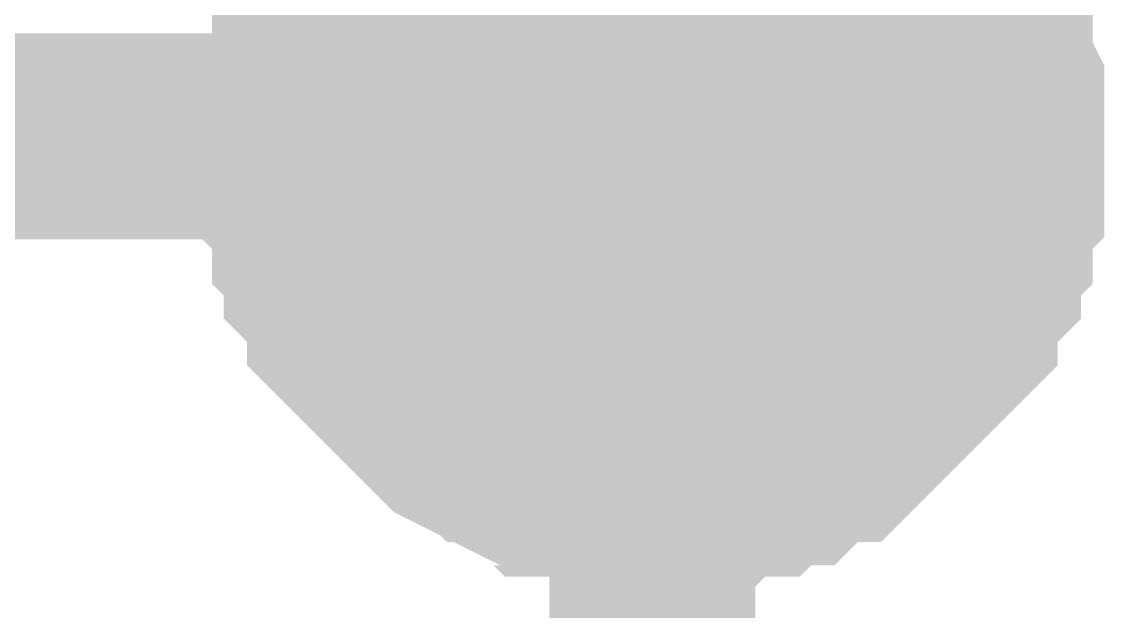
# Model space of a CAD drawing. Header units: inches. Extents: x 0 to 9.5, y -0.01 to 7.51.
# Drawn here: x 7.2633 to 7.3253, y 4.9726 to 5.0063 of the extents above; entities that cross this region are included whole.
import ezdxf

# ---------------------------------------------------------------- set-up
doc = ezdxf.new("R2010")
doc.units = ezdxf.units.IN
doc.header["$MEASUREMENT"] = 0
doc.layers.add('Sheet', color=255, linetype='Continuous')

msp = doc.modelspace()

# ---------------------------------------------------------------- linework, layer by layer
at = {"layer": 'Sheet'}
for points in [[(7.099706, 5.099654, 0.0118, 0.0118, 0), (7.299397, 5.099654, 0.0118, 0.0118, 0), (7.299397, 4.999778, 0.0118, 0.0118, 0), (7.299397, 4.799361, 0.0118, 0.0118, 0)], [(7.279428, 4.999778, 0.0118, 0.0118, 0), (7.279428, 5.000444, 0.0118, 0.0118, 0), (7.279428, 5.001776, 0.0118, 0.0118, 0), (7.279428, 5.002441, 0.0118, 0.0118, 0), (7.280094, 5.003773, 0.0118, 0.0118, 0), (7.280094, 5.004439, 0.0118, 0.0118, 0), (7.280094, 5.005771, 0.0118, 0.0118, 0), (7.28076, 5.006436, 0.0118, 0.0118, 0), (7.28076, 5.007102, 0.0118, 0.0118, 0), (7.281425, 5.008434, 0.0118, 0.0118, 0), (7.282091, 5.0091, 0.0118, 0.0118, 0), (7.282091, 5.009766, 0.0118, 0.0118, 0), (7.282756, 5.011097, 0.0118, 0.0118, 0), (7.283422, 5.011763, 0.0118, 0.0118, 0), (7.284088, 5.012429, 0.0118, 0.0118, 0)], [(7.279428, 4.999778, 0.0118, 0.0118, 0), (7.279428, 5.000444, 0.0118, 0.0118, 0), (7.279428, 5.001776, 0.0118, 0.0118, 0), (7.279428, 5.002441, 0.0118, 0.0118, 0), (7.280094, 5.003773, 0.0118, 0.0118, 0), (7.280094, 5.004439, 0.0118, 0.0118, 0), (7.280094, 5.005771, 0.0118, 0.0118, 0), (7.28076, 5.006436, 0.0118, 0.0118, 0), (7.28076, 5.007102, 0.0118, 0.0118, 0), (7.281425, 5.008434, 0.0118, 0.0118, 0), (7.282091, 5.0091, 0.0118, 0.0118, 0), (7.282091, 5.009766, 0.0118, 0.0118, 0), (7.282756, 5.011097, 0.0118, 0.0118, 0), (7.283422, 5.011763, 0.0118, 0.0118, 0), (7.284088, 5.012429, 0.0118, 0.0118, 0)], [(7.279428, 4.999778, 0.0118, 0.0118, 0), (7.279428, 5.000444, 0.0118, 0.0118, 0), (7.279428, 5.001776, 0.0118, 0.0118, 0), (7.279428, 5.002441, 0.0118, 0.0118, 0), (7.280094, 5.003773, 0.0118, 0.0118, 0), (7.280094, 5.004439, 0.0118, 0.0118, 0), (7.280094, 5.005771, 0.0118, 0.0118, 0), (7.28076, 5.006436, 0.0118, 0.0118, 0), (7.28076, 5.007102, 0.0118, 0.0118, 0), (7.281425, 5.008434, 0.0118, 0.0118, 0), (7.282091, 5.0091, 0.0118, 0.0118, 0), (7.282091, 5.009766, 0.0118, 0.0118, 0), (7.282756, 5.011097, 0.0118, 0.0118, 0), (7.283422, 5.011763, 0.0118, 0.0118, 0), (7.284088, 5.012429, 0.0118, 0.0118, 0)], [(7.279428, 4.999778, 0.0118, 0.0118, 0), (7.279428, 5.000444, 0.0118, 0.0118, 0), (7.279428, 5.001776, 0.0118, 0.0118, 0), (7.279428, 5.002441, 0.0118, 0.0118, 0), (7.280094, 5.003773, 0.0118, 0.0118, 0), (7.280094, 5.004439, 0.0118, 0.0118, 0), (7.280094, 5.005771, 0.0118, 0.0118, 0), (7.28076, 5.006436, 0.0118, 0.0118, 0), (7.28076, 5.007102, 0.0118, 0.0118, 0), (7.281425, 5.008434, 0.0118, 0.0118, 0), (7.282091, 5.0091, 0.0118, 0.0118, 0), (7.282091, 5.009766, 0.0118, 0.0118, 0), (7.282756, 5.011097, 0.0118, 0.0118, 0), (7.283422, 5.011763, 0.0118, 0.0118, 0), (7.284088, 5.012429, 0.0118, 0.0118, 0)], [(7.314707, 5.012429, 0.0118, 0.0118, 0), (7.315373, 5.011763, 0.0118, 0.0118, 0), (7.316038, 5.011097, 0.0118, 0.0118, 0), (7.316704, 5.009766, 0.0118, 0.0118, 0), (7.316704, 5.0091, 0.0118, 0.0118, 0), (7.31737, 5.008434, 0.0118, 0.0118, 0), (7.318035, 5.007102, 0.0118, 0.0118, 0), (7.318035, 5.006436, 0.0118, 0.0118, 0), (7.318701, 5.005771, 0.0118, 0.0118, 0), (7.318701, 5.004439, 0.0118, 0.0118, 0), (7.318701, 5.003773, 0.0118, 0.0118, 0), (7.319367, 5.002441, 0.0118, 0.0118, 0), (7.319367, 5.001776, 0.0118, 0.0118, 0), (7.319367, 5.000444, 0.0118, 0.0118, 0), (7.319367, 4.999778, 0.0118, 0.0118, 0)], [(7.314707, 5.012429, 0.0118, 0.0118, 0), (7.315373, 5.011763, 0.0118, 0.0118, 0), (7.316038, 5.011097, 0.0118, 0.0118, 0), (7.316704, 5.009766, 0.0118, 0.0118, 0), (7.316704, 5.0091, 0.0118, 0.0118, 0), (7.31737, 5.008434, 0.0118, 0.0118, 0), (7.318035, 5.007102, 0.0118, 0.0118, 0), (7.318035, 5.006436, 0.0118, 0.0118, 0), (7.318701, 5.005771, 0.0118, 0.0118, 0), (7.318701, 5.004439, 0.0118, 0.0118, 0), (7.318701, 5.003773, 0.0118, 0.0118, 0), (7.319367, 5.002441, 0.0118, 0.0118, 0), (7.319367, 5.001776, 0.0118, 0.0118, 0), (7.319367, 5.000444, 0.0118, 0.0118, 0), (7.319367, 4.999778, 0.0118, 0.0118, 0)], [(7.314707, 5.012429, 0.0118, 0.0118, 0), (7.315373, 5.011763, 0.0118, 0.0118, 0), (7.316038, 5.011097, 0.0118, 0.0118, 0), (7.316704, 5.009766, 0.0118, 0.0118, 0), (7.316704, 5.0091, 0.0118, 0.0118, 0), (7.31737, 5.008434, 0.0118, 0.0118, 0), (7.318035, 5.007102, 0.0118, 0.0118, 0), (7.318035, 5.006436, 0.0118, 0.0118, 0), (7.318701, 5.005771, 0.0118, 0.0118, 0), (7.318701, 5.004439, 0.0118, 0.0118, 0), (7.318701, 5.003773, 0.0118, 0.0118, 0), (7.319367, 5.002441, 0.0118, 0.0118, 0), (7.319367, 5.001776, 0.0118, 0.0118, 0), (7.319367, 5.000444, 0.0118, 0.0118, 0), (7.319367, 4.999778, 0.0118, 0.0118, 0)], [(7.314707, 5.012429, 0.0118, 0.0118, 0), (7.315373, 5.011763, 0.0118, 0.0118, 0), (7.316038, 5.011097, 0.0118, 0.0118, 0), (7.316704, 5.009766, 0.0118, 0.0118, 0), (7.316704, 5.0091, 0.0118, 0.0118, 0), (7.31737, 5.008434, 0.0118, 0.0118, 0), (7.318035, 5.007102, 0.0118, 0.0118, 0), (7.318035, 5.006436, 0.0118, 0.0118, 0), (7.318701, 5.005771, 0.0118, 0.0118, 0), (7.318701, 5.004439, 0.0118, 0.0118, 0), (7.318701, 5.003773, 0.0118, 0.0118, 0), (7.319367, 5.002441, 0.0118, 0.0118, 0), (7.319367, 5.001776, 0.0118, 0.0118, 0), (7.319367, 5.000444, 0.0118, 0.0118, 0), (7.319367, 4.999778, 0.0118, 0.0118, 0)], [(7.279428, 4.999778, 0.0039, 0.0039, 0), (7.279428, 5.000444, 0.0039, 0.0039, 0), (7.279428, 5.001776, 0.0039, 0.0039, 0), (7.279428, 5.002441, 0.0039, 0.0039, 0), (7.280094, 5.003773, 0.0039, 0.0039, 0), (7.280094, 5.004439, 0.0039, 0.0039, 0), (7.280094, 5.005771, 0.0039, 0.0039, 0), (7.28076, 5.006436, 0.0039, 0.0039, 0), (7.28076, 5.007102, 0.0039, 0.0039, 0), (7.281425, 5.008434, 0.0039, 0.0039, 0)], [(7.279428, 4.999778, 0.0039, 0.0039, 0), (7.279428, 5.000444, 0.0039, 0.0039, 0), (7.279428, 5.001776, 0.0039, 0.0039, 0), (7.279428, 5.002441, 0.0039, 0.0039, 0), (7.280094, 5.003773, 0.0039, 0.0039, 0), (7.280094, 5.004439, 0.0039, 0.0039, 0), (7.280094, 5.005771, 0.0039, 0.0039, 0), (7.28076, 5.006436, 0.0039, 0.0039, 0), (7.28076, 5.007102, 0.0039, 0.0039, 0), (7.281425, 5.008434, 0.0039, 0.0039, 0)], [(7.279428, 4.999778, 0.0039, 0.0039, 0), (7.279428, 5.000444, 0.0039, 0.0039, 0), (7.279428, 5.001776, 0.0039, 0.0039, 0), (7.279428, 5.002441, 0.0039, 0.0039, 0), (7.280094, 5.003773, 0.0039, 0.0039, 0), (7.280094, 5.004439, 0.0039, 0.0039, 0), (7.280094, 5.005771, 0.0039, 0.0039, 0), (7.28076, 5.006436, 0.0039, 0.0039, 0), (7.28076, 5.007102, 0.0039, 0.0039, 0), (7.281425, 5.008434, 0.0039, 0.0039, 0)], [(7.279428, 4.999778, 0.0039, 0.0039, 0), (7.279428, 5.000444, 0.0039, 0.0039, 0), (7.279428, 5.001776, 0.0039, 0.0039, 0), (7.279428, 5.002441, 0.0039, 0.0039, 0), (7.280094, 5.003773, 0.0039, 0.0039, 0), (7.280094, 5.004439, 0.0039, 0.0039, 0), (7.280094, 5.005771, 0.0039, 0.0039, 0), (7.28076, 5.006436, 0.0039, 0.0039, 0), (7.28076, 5.007102, 0.0039, 0.0039, 0), (7.281425, 5.008434, 0.0039, 0.0039, 0)], [(7.31737, 5.008434, 0.0039, 0.0039, 0), (7.318035, 5.007102, 0.0039, 0.0039, 0), (7.318035, 5.006436, 0.0039, 0.0039, 0), (7.318701, 5.005771, 0.0039, 0.0039, 0), (7.318701, 5.004439, 0.0039, 0.0039, 0), (7.318701, 5.003773, 0.0039, 0.0039, 0), (7.319367, 5.002441, 0.0039, 0.0039, 0), (7.319367, 5.001776, 0.0039, 0.0039, 0), (7.319367, 5.000444, 0.0039, 0.0039, 0), (7.319367, 4.999778, 0.0039, 0.0039, 0)], [(7.31737, 5.008434, 0.0039, 0.0039, 0), (7.318035, 5.007102, 0.0039, 0.0039, 0), (7.318035, 5.006436, 0.0039, 0.0039, 0), (7.318701, 5.005771, 0.0039, 0.0039, 0), (7.318701, 5.004439, 0.0039, 0.0039, 0), (7.318701, 5.003773, 0.0039, 0.0039, 0), (7.319367, 5.002441, 0.0039, 0.0039, 0), (7.319367, 5.001776, 0.0039, 0.0039, 0), (7.319367, 5.000444, 0.0039, 0.0039, 0), (7.319367, 4.999778, 0.0039, 0.0039, 0)], [(7.31737, 5.008434, 0.0039, 0.0039, 0), (7.318035, 5.007102, 0.0039, 0.0039, 0), (7.318035, 5.006436, 0.0039, 0.0039, 0), (7.318701, 5.005771, 0.0039, 0.0039, 0), (7.318701, 5.004439, 0.0039, 0.0039, 0), (7.318701, 5.003773, 0.0039, 0.0039, 0), (7.319367, 5.002441, 0.0039, 0.0039, 0), (7.319367, 5.001776, 0.0039, 0.0039, 0), (7.319367, 5.000444, 0.0039, 0.0039, 0), (7.319367, 4.999778, 0.0039, 0.0039, 0)], [(7.31737, 5.008434, 0.0039, 0.0039, 0), (7.318035, 5.007102, 0.0039, 0.0039, 0), (7.318035, 5.006436, 0.0039, 0.0039, 0), (7.318701, 5.005771, 0.0039, 0.0039, 0), (7.318701, 5.004439, 0.0039, 0.0039, 0), (7.318701, 5.003773, 0.0039, 0.0039, 0), (7.319367, 5.002441, 0.0039, 0.0039, 0), (7.319367, 5.001776, 0.0039, 0.0039, 0), (7.319367, 5.000444, 0.0039, 0.0039, 0), (7.319367, 4.999778, 0.0039, 0.0039, 0)], [(7.099706, 4.999778, 0.0118, 0.0118, 0), (7.299397, 4.999778, 0.0118, 0.0118, 0)], [(7.299397, 4.979803, 0.0118, 0.0118, 0), (7.298732, 4.979803, 0.0118, 0.0118, 0), (7.297401, 4.979803, 0.0118, 0.0118, 0), (7.296735, 4.979803, 0.0118, 0.0118, 0), (7.295404, 4.980469, 0.0118, 0.0118, 0), (7.294738, 4.980469, 0.0118, 0.0118, 0), (7.293407, 4.980469, 0.0118, 0.0118, 0), (7.292741, 4.981135, 0.0118, 0.0118, 0), (7.292075, 4.981135, 0.0118, 0.0118, 0), (7.290744, 4.9818, 0.0118, 0.0118, 0), (7.290078, 4.982466, 0.0118, 0.0118, 0), (7.289413, 4.982466, 0.0118, 0.0118, 0), (7.288082, 4.983132, 0.0118, 0.0118, 0), (7.287416, 4.983798, 0.0118, 0.0118, 0), (7.28675, 4.984464, 0.0118, 0.0118, 0), (7.286085, 4.98513, 0.0118, 0.0118, 0), (7.285419, 4.985795, 0.0118, 0.0118, 0), (7.284753, 4.986461, 0.0118, 0.0118, 0), (7.284088, 4.987127, 0.0118, 0.0118, 0), (7.283422, 4.987793, 0.0118, 0.0118, 0), (7.282756, 4.988459, 0.0118, 0.0118, 0), (7.282091, 4.989125, 0.0118, 0.0118, 0), (7.282091, 4.990456, 0.0118, 0.0118, 0), (7.281425, 4.991122, 0.0118, 0.0118, 0), (7.28076, 4.991788, 0.0118, 0.0118, 0), (7.28076, 4.99312, 0.0118, 0.0118, 0), (7.280094, 4.993786, 0.0118, 0.0118, 0), (7.280094, 4.994451, 0.0118, 0.0118, 0), (7.280094, 4.995783, 0.0118, 0.0118, 0), (7.279428, 4.996449, 0.0118, 0.0118, 0), (7.279428, 4.997781, 0.0118, 0.0118, 0), (7.279428, 4.998446, 0.0118, 0.0118, 0), (7.279428, 4.999778, 0.0118, 0.0118, 0)], [(7.279428, 4.999778, 0.0118, 0.0118, 0), (7.279428, 4.999778, 0.0118, 0.0118, 0)], [(7.299397, 4.979803, 0.0118, 0.0118, 0), (7.298732, 4.979803, 0.0118, 0.0118, 0), (7.297401, 4.979803, 0.0118, 0.0118, 0), (7.296735, 4.979803, 0.0118, 0.0118, 0), (7.295404, 4.980469, 0.0118, 0.0118, 0), (7.294738, 4.980469, 0.0118, 0.0118, 0), (7.293407, 4.980469, 0.0118, 0.0118, 0), (7.292741, 4.981135, 0.0118, 0.0118, 0), (7.292075, 4.981135, 0.0118, 0.0118, 0), (7.290744, 4.9818, 0.0118, 0.0118, 0), (7.290078, 4.982466, 0.0118, 0.0118, 0), (7.289413, 4.982466, 0.0118, 0.0118, 0), (7.288082, 4.983132, 0.0118, 0.0118, 0), (7.287416, 4.983798, 0.0118, 0.0118, 0), (7.28675, 4.984464, 0.0118, 0.0118, 0), (7.286085, 4.98513, 0.0118, 0.0118, 0), (7.285419, 4.985795, 0.0118, 0.0118, 0), (7.284753, 4.986461, 0.0118, 0.0118, 0), (7.284088, 4.987127, 0.0118, 0.0118, 0), (7.283422, 4.987793, 0.0118, 0.0118, 0), (7.282756, 4.988459, 0.0118, 0.0118, 0), (7.282091, 4.989125, 0.0118, 0.0118, 0), (7.282091, 4.990456, 0.0118, 0.0118, 0), (7.281425, 4.991122, 0.0118, 0.0118, 0), (7.28076, 4.991788, 0.0118, 0.0118, 0), (7.28076, 4.99312, 0.0118, 0.0118, 0), (7.280094, 4.993786, 0.0118, 0.0118, 0), (7.280094, 4.994451, 0.0118, 0.0118, 0), (7.280094, 4.995783, 0.0118, 0.0118, 0), (7.279428, 4.996449, 0.0118, 0.0118, 0), (7.279428, 4.997781, 0.0118, 0.0118, 0), (7.279428, 4.998446, 0.0118, 0.0118, 0), (7.279428, 4.999778, 0.0118, 0.0118, 0)], [(7.279428, 4.999778, 0.0118, 0.0118, 0), (7.279428, 4.999778, 0.0118, 0.0118, 0)], [(7.299397, 4.979803, 0.0118, 0.0118, 0), (7.298732, 4.979803, 0.0118, 0.0118, 0), (7.297401, 4.979803, 0.0118, 0.0118, 0), (7.296735, 4.979803, 0.0118, 0.0118, 0), (7.295404, 4.980469, 0.0118, 0.0118, 0), (7.294738, 4.980469, 0.0118, 0.0118, 0), (7.293407, 4.980469, 0.0118, 0.0118, 0), (7.292741, 4.981135, 0.0118, 0.0118, 0), (7.292075, 4.981135, 0.0118, 0.0118, 0), (7.290744, 4.9818, 0.0118, 0.0118, 0), (7.290078, 4.982466, 0.0118, 0.0118, 0), (7.289413, 4.982466, 0.0118, 0.0118, 0), (7.288082, 4.983132, 0.0118, 0.0118, 0), (7.287416, 4.983798, 0.0118, 0.0118, 0), (7.28675, 4.984464, 0.0118, 0.0118, 0), (7.286085, 4.98513, 0.0118, 0.0118, 0), (7.285419, 4.985795, 0.0118, 0.0118, 0), (7.284753, 4.986461, 0.0118, 0.0118, 0), (7.284088, 4.987127, 0.0118, 0.0118, 0), (7.283422, 4.987793, 0.0118, 0.0118, 0), (7.282756, 4.988459, 0.0118, 0.0118, 0), (7.282091, 4.989125, 0.0118, 0.0118, 0), (7.282091, 4.990456, 0.0118, 0.0118, 0), (7.281425, 4.991122, 0.0118, 0.0118, 0), (7.28076, 4.991788, 0.0118, 0.0118, 0), (7.28076, 4.99312, 0.0118, 0.0118, 0), (7.280094, 4.993786, 0.0118, 0.0118, 0), (7.280094, 4.994451, 0.0118, 0.0118, 0), (7.280094, 4.995783, 0.0118, 0.0118, 0), (7.279428, 4.996449, 0.0118, 0.0118, 0), (7.279428, 4.997781, 0.0118, 0.0118, 0), (7.279428, 4.998446, 0.0118, 0.0118, 0), (7.279428, 4.999778, 0.0118, 0.0118, 0)], [(7.279428, 4.999778, 0.0118, 0.0118, 0), (7.279428, 4.999778, 0.0118, 0.0118, 0)], [(7.299397, 4.979803, 0.0118, 0.0118, 0), (7.298732, 4.979803, 0.0118, 0.0118, 0), (7.297401, 4.979803, 0.0118, 0.0118, 0), (7.296735, 4.979803, 0.0118, 0.0118, 0), (7.295404, 4.980469, 0.0118, 0.0118, 0), (7.294738, 4.980469, 0.0118, 0.0118, 0), (7.293407, 4.980469, 0.0118, 0.0118, 0), (7.292741, 4.981135, 0.0118, 0.0118, 0), (7.292075, 4.981135, 0.0118, 0.0118, 0), (7.290744, 4.9818, 0.0118, 0.0118, 0), (7.290078, 4.982466, 0.0118, 0.0118, 0), (7.289413, 4.982466, 0.0118, 0.0118, 0), (7.288082, 4.983132, 0.0118, 0.0118, 0), (7.287416, 4.983798, 0.0118, 0.0118, 0), (7.28675, 4.984464, 0.0118, 0.0118, 0), (7.286085, 4.98513, 0.0118, 0.0118, 0), (7.285419, 4.985795, 0.0118, 0.0118, 0), (7.284753, 4.986461, 0.0118, 0.0118, 0), (7.284088, 4.987127, 0.0118, 0.0118, 0), (7.283422, 4.987793, 0.0118, 0.0118, 0), (7.282756, 4.988459, 0.0118, 0.0118, 0), (7.282091, 4.989125, 0.0118, 0.0118, 0), (7.282091, 4.990456, 0.0118, 0.0118, 0), (7.281425, 4.991122, 0.0118, 0.0118, 0), (7.28076, 4.991788, 0.0118, 0.0118, 0), (7.28076, 4.99312, 0.0118, 0.0118, 0), (7.280094, 4.993786, 0.0118, 0.0118, 0), (7.280094, 4.994451, 0.0118, 0.0118, 0), (7.280094, 4.995783, 0.0118, 0.0118, 0), (7.279428, 4.996449, 0.0118, 0.0118, 0), (7.279428, 4.997781, 0.0118, 0.0118, 0), (7.279428, 4.998446, 0.0118, 0.0118, 0), (7.279428, 4.999778, 0.0118, 0.0118, 0)], [(7.279428, 4.999778, 0.0118, 0.0118, 0), (7.279428, 4.999778, 0.0118, 0.0118, 0)], [(7.319367, 4.999778, 0.0118, 0.0118, 0), (7.319367, 4.998446, 0.0118, 0.0118, 0), (7.319367, 4.997781, 0.0118, 0.0118, 0), (7.319367, 4.996449, 0.0118, 0.0118, 0), (7.318701, 4.995783, 0.0118, 0.0118, 0), (7.318701, 4.994451, 0.0118, 0.0118, 0), (7.318701, 4.993786, 0.0118, 0.0118, 0), (7.318035, 4.99312, 0.0118, 0.0118, 0), (7.318035, 4.991788, 0.0118, 0.0118, 0), (7.31737, 4.991122, 0.0118, 0.0118, 0), (7.316704, 4.990456, 0.0118, 0.0118, 0), (7.316704, 4.989125, 0.0118, 0.0118, 0), (7.316038, 4.988459, 0.0118, 0.0118, 0), (7.315373, 4.987793, 0.0118, 0.0118, 0), (7.314707, 4.987127, 0.0118, 0.0118, 0), (7.314041, 4.986461, 0.0118, 0.0118, 0), (7.313376, 4.985795, 0.0118, 0.0118, 0), (7.31271, 4.98513, 0.0118, 0.0118, 0), (7.312045, 4.984464, 0.0118, 0.0118, 0), (7.311379, 4.983798, 0.0118, 0.0118, 0), (7.310713, 4.983132, 0.0118, 0.0118, 0), (7.310048, 4.982466, 0.0118, 0.0118, 0), (7.308716, 4.982466, 0.0118, 0.0118, 0), (7.308051, 4.9818, 0.0118, 0.0118, 0), (7.307385, 4.981135, 0.0118, 0.0118, 0), (7.306054, 4.981135, 0.0118, 0.0118, 0), (7.305388, 4.980469, 0.0118, 0.0118, 0), (7.304723, 4.980469, 0.0118, 0.0118, 0), (7.303391, 4.980469, 0.0118, 0.0118, 0), (7.302726, 4.979803, 0.0118, 0.0118, 0), (7.301394, 4.979803, 0.0118, 0.0118, 0), (7.300729, 4.979803, 0.0118, 0.0118, 0), (7.299397, 4.979803, 0.0118, 0.0118, 0)], [(7.319367, 4.999778, 0.0118, 0.0118, 0), (7.319367, 4.998446, 0.0118, 0.0118, 0), (7.319367, 4.997781, 0.0118, 0.0118, 0), (7.319367, 4.996449, 0.0118, 0.0118, 0), (7.318701, 4.995783, 0.0118, 0.0118, 0), (7.318701, 4.994451, 0.0118, 0.0118, 0), (7.318701, 4.993786, 0.0118, 0.0118, 0), (7.318035, 4.99312, 0.0118, 0.0118, 0), (7.318035, 4.991788, 0.0118, 0.0118, 0), (7.31737, 4.991122, 0.0118, 0.0118, 0), (7.316704, 4.990456, 0.0118, 0.0118, 0), (7.316704, 4.989125, 0.0118, 0.0118, 0), (7.316038, 4.988459, 0.0118, 0.0118, 0), (7.315373, 4.987793, 0.0118, 0.0118, 0), (7.314707, 4.987127, 0.0118, 0.0118, 0), (7.314041, 4.986461, 0.0118, 0.0118, 0), (7.313376, 4.985795, 0.0118, 0.0118, 0), (7.31271, 4.98513, 0.0118, 0.0118, 0), (7.312045, 4.984464, 0.0118, 0.0118, 0), (7.311379, 4.983798, 0.0118, 0.0118, 0), (7.310713, 4.983132, 0.0118, 0.0118, 0), (7.310048, 4.982466, 0.0118, 0.0118, 0), (7.308716, 4.982466, 0.0118, 0.0118, 0), (7.308051, 4.9818, 0.0118, 0.0118, 0), (7.307385, 4.981135, 0.0118, 0.0118, 0), (7.306054, 4.981135, 0.0118, 0.0118, 0), (7.305388, 4.980469, 0.0118, 0.0118, 0), (7.304723, 4.980469, 0.0118, 0.0118, 0), (7.303391, 4.980469, 0.0118, 0.0118, 0), (7.302726, 4.979803, 0.0118, 0.0118, 0), (7.301394, 4.979803, 0.0118, 0.0118, 0), (7.300729, 4.979803, 0.0118, 0.0118, 0), (7.299397, 4.979803, 0.0118, 0.0118, 0)], [(7.319367, 4.999778, 0.0118, 0.0118, 0), (7.319367, 4.998446, 0.0118, 0.0118, 0), (7.319367, 4.997781, 0.0118, 0.0118, 0), (7.319367, 4.996449, 0.0118, 0.0118, 0), (7.318701, 4.995783, 0.0118, 0.0118, 0), (7.318701, 4.994451, 0.0118, 0.0118, 0), (7.318701, 4.993786, 0.0118, 0.0118, 0), (7.318035, 4.99312, 0.0118, 0.0118, 0), (7.318035, 4.991788, 0.0118, 0.0118, 0), (7.31737, 4.991122, 0.0118, 0.0118, 0), (7.316704, 4.990456, 0.0118, 0.0118, 0), (7.316704, 4.989125, 0.0118, 0.0118, 0), (7.316038, 4.988459, 0.0118, 0.0118, 0), (7.315373, 4.987793, 0.0118, 0.0118, 0), (7.314707, 4.987127, 0.0118, 0.0118, 0), (7.314041, 4.986461, 0.0118, 0.0118, 0), (7.313376, 4.985795, 0.0118, 0.0118, 0), (7.31271, 4.98513, 0.0118, 0.0118, 0), (7.312045, 4.984464, 0.0118, 0.0118, 0), (7.311379, 4.983798, 0.0118, 0.0118, 0), (7.310713, 4.983132, 0.0118, 0.0118, 0), (7.310048, 4.982466, 0.0118, 0.0118, 0), (7.308716, 4.982466, 0.0118, 0.0118, 0), (7.308051, 4.9818, 0.0118, 0.0118, 0), (7.307385, 4.981135, 0.0118, 0.0118, 0), (7.306054, 4.981135, 0.0118, 0.0118, 0), (7.305388, 4.980469, 0.0118, 0.0118, 0), (7.304723, 4.980469, 0.0118, 0.0118, 0), (7.303391, 4.980469, 0.0118, 0.0118, 0), (7.302726, 4.979803, 0.0118, 0.0118, 0), (7.301394, 4.979803, 0.0118, 0.0118, 0), (7.300729, 4.979803, 0.0118, 0.0118, 0), (7.299397, 4.979803, 0.0118, 0.0118, 0)], [(7.319367, 4.999778, 0.0118, 0.0118, 0), (7.319367, 4.998446, 0.0118, 0.0118, 0), (7.319367, 4.997781, 0.0118, 0.0118, 0), (7.319367, 4.996449, 0.0118, 0.0118, 0), (7.318701, 4.995783, 0.0118, 0.0118, 0), (7.318701, 4.994451, 0.0118, 0.0118, 0), (7.318701, 4.993786, 0.0118, 0.0118, 0), (7.318035, 4.99312, 0.0118, 0.0118, 0), (7.318035, 4.991788, 0.0118, 0.0118, 0), (7.31737, 4.991122, 0.0118, 0.0118, 0), (7.316704, 4.990456, 0.0118, 0.0118, 0), (7.316704, 4.989125, 0.0118, 0.0118, 0), (7.316038, 4.988459, 0.0118, 0.0118, 0), (7.315373, 4.987793, 0.0118, 0.0118, 0), (7.314707, 4.987127, 0.0118, 0.0118, 0), (7.314041, 4.986461, 0.0118, 0.0118, 0), (7.313376, 4.985795, 0.0118, 0.0118, 0), (7.31271, 4.98513, 0.0118, 0.0118, 0), (7.312045, 4.984464, 0.0118, 0.0118, 0), (7.311379, 4.983798, 0.0118, 0.0118, 0), (7.310713, 4.983132, 0.0118, 0.0118, 0), (7.310048, 4.982466, 0.0118, 0.0118, 0), (7.308716, 4.982466, 0.0118, 0.0118, 0), (7.308051, 4.9818, 0.0118, 0.0118, 0), (7.307385, 4.981135, 0.0118, 0.0118, 0), (7.306054, 4.981135, 0.0118, 0.0118, 0), (7.305388, 4.980469, 0.0118, 0.0118, 0), (7.304723, 4.980469, 0.0118, 0.0118, 0), (7.303391, 4.980469, 0.0118, 0.0118, 0), (7.302726, 4.979803, 0.0118, 0.0118, 0), (7.301394, 4.979803, 0.0118, 0.0118, 0), (7.300729, 4.979803, 0.0118, 0.0118, 0), (7.299397, 4.979803, 0.0118, 0.0118, 0)], [(7.319367, 4.999778, 0.0118, 0.0118, 0), (7.319367, 4.999778, 0.0118, 0.0118, 0), (7.319367, 4.999778, 0.0118, 0.0118, 0), (7.319367, 4.999778, 0.0118, 0.0118, 0), (7.319367, 4.999778, 0.0118, 0.0118, 0), (7.319367, 4.999778, 0.0118, 0.0118, 0), (7.319367, 4.999778, 0.0118, 0.0118, 0), (7.319367, 4.999778, 0.0118, 0.0118, 0), (7.319367, 4.999778, 0.0118, 0.0118, 0), (7.319367, 4.999778, 0.0118, 0.0118, 0), (7.319367, 4.999778, 0.0118, 0.0118, 0), (7.319367, 4.999778, 0.0118, 0.0118, 0), (7.319367, 4.999778, 0.0118, 0.0118, 0), (7.319367, 4.999778, 0.0118, 0.0118, 0), (7.319367, 4.999778, 0.0118, 0.0118, 0), (7.319367, 4.999778, 0.0118, 0.0118, 0), (7.319367, 4.999778, 0.0118, 0.0118, 0), (7.319367, 4.999778, 0.0118, 0.0118, 0), (7.319367, 4.999778, 0.0118, 0.0118, 0), (7.319367, 4.999778, 0.0118, 0.0118, 0), (7.319367, 4.999778, 0.0118, 0.0118, 0), (7.319367, 4.999778, 0.0118, 0.0118, 0), (7.319367, 4.999778, 0.0118, 0.0118, 0), (7.319367, 4.999778, 0.0118, 0.0118, 0), (7.319367, 4.999778, 0.0118, 0.0118, 0), (7.319367, 4.999778, 0.0118, 0.0118, 0), (7.319367, 4.999778, 0.0118, 0.0118, 0), (7.319367, 4.999778, 0.0118, 0.0118, 0), (7.319367, 4.999778, 0.0118, 0.0118, 0), (7.319367, 4.999778, 0.0118, 0.0118, 0), (7.319367, 4.999778, 0.0118, 0.0118, 0), (7.319367, 4.999778, 0.0118, 0.0118, 0), (7.319367, 4.999778, 0.0118, 0.0118, 0)], [(7.319367, 4.999778, 0.0118, 0.0118, 0), (7.319367, 4.999778, 0.0118, 0.0118, 0)], [(7.319367, 4.999778, 0.0118, 0.0118, 0), (7.319367, 4.999778, 0.0118, 0.0118, 0), (7.319367, 4.999778, 0.0118, 0.0118, 0), (7.319367, 4.999778, 0.0118, 0.0118, 0), (7.319367, 4.999778, 0.0118, 0.0118, 0), (7.319367, 4.999778, 0.0118, 0.0118, 0), (7.319367, 4.999778, 0.0118, 0.0118, 0), (7.319367, 4.999778, 0.0118, 0.0118, 0), (7.319367, 4.999778, 0.0118, 0.0118, 0), (7.319367, 4.999778, 0.0118, 0.0118, 0), (7.319367, 4.999778, 0.0118, 0.0118, 0), (7.319367, 4.999778, 0.0118, 0.0118, 0), (7.319367, 4.999778, 0.0118, 0.0118, 0), (7.319367, 4.999778, 0.0118, 0.0118, 0), (7.319367, 4.999778, 0.0118, 0.0118, 0), (7.319367, 4.999778, 0.0118, 0.0118, 0), (7.319367, 4.999778, 0.0118, 0.0118, 0), (7.319367, 4.999778, 0.0118, 0.0118, 0), (7.319367, 4.999778, 0.0118, 0.0118, 0), (7.319367, 4.999778, 0.0118, 0.0118, 0), (7.319367, 4.999778, 0.0118, 0.0118, 0), (7.319367, 4.999778, 0.0118, 0.0118, 0), (7.319367, 4.999778, 0.0118, 0.0118, 0), (7.319367, 4.999778, 0.0118, 0.0118, 0), (7.319367, 4.999778, 0.0118, 0.0118, 0), (7.319367, 4.999778, 0.0118, 0.0118, 0), (7.319367, 4.999778, 0.0118, 0.0118, 0), (7.319367, 4.999778, 0.0118, 0.0118, 0), (7.319367, 4.999778, 0.0118, 0.0118, 0), (7.319367, 4.999778, 0.0118, 0.0118, 0), (7.319367, 4.999778, 0.0118, 0.0118, 0), (7.319367, 4.999778, 0.0118, 0.0118, 0), (7.319367, 4.999778, 0.0118, 0.0118, 0)], [(7.319367, 4.999778, 0.0118, 0.0118, 0), (7.319367, 4.999778, 0.0118, 0.0118, 0)], [(7.319367, 4.999778, 0.0118, 0.0118, 0), (7.319367, 4.999778, 0.0118, 0.0118, 0), (7.319367, 4.999778, 0.0118, 0.0118, 0), (7.319367, 4.999778, 0.0118, 0.0118, 0), (7.319367, 4.999778, 0.0118, 0.0118, 0), (7.319367, 4.999778, 0.0118, 0.0118, 0), (7.319367, 4.999778, 0.0118, 0.0118, 0), (7.319367, 4.999778, 0.0118, 0.0118, 0), (7.319367, 4.999778, 0.0118, 0.0118, 0), (7.319367, 4.999778, 0.0118, 0.0118, 0), (7.319367, 4.999778, 0.0118, 0.0118, 0), (7.319367, 4.999778, 0.0118, 0.0118, 0), (7.319367, 4.999778, 0.0118, 0.0118, 0), (7.319367, 4.999778, 0.0118, 0.0118, 0), (7.319367, 4.999778, 0.0118, 0.0118, 0), (7.319367, 4.999778, 0.0118, 0.0118, 0), (7.319367, 4.999778, 0.0118, 0.0118, 0), (7.319367, 4.999778, 0.0118, 0.0118, 0), (7.319367, 4.999778, 0.0118, 0.0118, 0), (7.319367, 4.999778, 0.0118, 0.0118, 0), (7.319367, 4.999778, 0.0118, 0.0118, 0), (7.319367, 4.999778, 0.0118, 0.0118, 0), (7.319367, 4.999778, 0.0118, 0.0118, 0), (7.319367, 4.999778, 0.0118, 0.0118, 0), (7.319367, 4.999778, 0.0118, 0.0118, 0), (7.319367, 4.999778, 0.0118, 0.0118, 0), (7.319367, 4.999778, 0.0118, 0.0118, 0), (7.319367, 4.999778, 0.0118, 0.0118, 0), (7.319367, 4.999778, 0.0118, 0.0118, 0), (7.319367, 4.999778, 0.0118, 0.0118, 0), (7.319367, 4.999778, 0.0118, 0.0118, 0), (7.319367, 4.999778, 0.0118, 0.0118, 0), (7.319367, 4.999778, 0.0118, 0.0118, 0)], [(7.319367, 4.999778, 0.0118, 0.0118, 0), (7.319367, 4.999778, 0.0118, 0.0118, 0)], [(7.319367, 4.999778, 0.0118, 0.0118, 0), (7.319367, 4.999778, 0.0118, 0.0118, 0), (7.319367, 4.999778, 0.0118, 0.0118, 0), (7.319367, 4.999778, 0.0118, 0.0118, 0), (7.319367, 4.999778, 0.0118, 0.0118, 0), (7.319367, 4.999778, 0.0118, 0.0118, 0), (7.319367, 4.999778, 0.0118, 0.0118, 0), (7.319367, 4.999778, 0.0118, 0.0118, 0), (7.319367, 4.999778, 0.0118, 0.0118, 0), (7.319367, 4.999778, 0.0118, 0.0118, 0), (7.319367, 4.999778, 0.0118, 0.0118, 0), (7.319367, 4.999778, 0.0118, 0.0118, 0), (7.319367, 4.999778, 0.0118, 0.0118, 0), (7.319367, 4.999778, 0.0118, 0.0118, 0), (7.319367, 4.999778, 0.0118, 0.0118, 0), (7.319367, 4.999778, 0.0118, 0.0118, 0), (7.319367, 4.999778, 0.0118, 0.0118, 0), (7.319367, 4.999778, 0.0118, 0.0118, 0), (7.319367, 4.999778, 0.0118, 0.0118, 0), (7.319367, 4.999778, 0.0118, 0.0118, 0), (7.319367, 4.999778, 0.0118, 0.0118, 0), (7.319367, 4.999778, 0.0118, 0.0118, 0), (7.319367, 4.999778, 0.0118, 0.0118, 0), (7.319367, 4.999778, 0.0118, 0.0118, 0), (7.319367, 4.999778, 0.0118, 0.0118, 0), (7.319367, 4.999778, 0.0118, 0.0118, 0), (7.319367, 4.999778, 0.0118, 0.0118, 0), (7.319367, 4.999778, 0.0118, 0.0118, 0), (7.319367, 4.999778, 0.0118, 0.0118, 0), (7.319367, 4.999778, 0.0118, 0.0118, 0), (7.319367, 4.999778, 0.0118, 0.0118, 0), (7.319367, 4.999778, 0.0118, 0.0118, 0), (7.319367, 4.999778, 0.0118, 0.0118, 0)], [(7.319367, 4.999778, 0.0118, 0.0118, 0), (7.319367, 4.999778, 0.0118, 0.0118, 0)], [(7.299397, 4.979803, 0.0039, 0.0039, 0), (7.298732, 4.979803, 0.0039, 0.0039, 0), (7.297401, 4.979803, 0.0039, 0.0039, 0), (7.296735, 4.979803, 0.0039, 0.0039, 0), (7.295404, 4.980469, 0.0039, 0.0039, 0), (7.294738, 4.980469, 0.0039, 0.0039, 0), (7.293407, 4.980469, 0.0039, 0.0039, 0), (7.292741, 4.981135, 0.0039, 0.0039, 0), (7.292075, 4.981135, 0.0039, 0.0039, 0), (7.290744, 4.9818, 0.0039, 0.0039, 0), (7.290078, 4.982466, 0.0039, 0.0039, 0), (7.289413, 4.982466, 0.0039, 0.0039, 0), (7.288082, 4.983132, 0.0039, 0.0039, 0), (7.287416, 4.983798, 0.0039, 0.0039, 0), (7.28675, 4.984464, 0.0039, 0.0039, 0), (7.286085, 4.98513, 0.0039, 0.0039, 0), (7.285419, 4.985795, 0.0039, 0.0039, 0), (7.284753, 4.986461, 0.0039, 0.0039, 0), (7.284088, 4.987127, 0.0039, 0.0039, 0), (7.283422, 4.987793, 0.0039, 0.0039, 0), (7.282756, 4.988459, 0.0039, 0.0039, 0), (7.282091, 4.989125, 0.0039, 0.0039, 0), (7.282091, 4.990456, 0.0039, 0.0039, 0), (7.281425, 4.991122, 0.0039, 0.0039, 0), (7.28076, 4.991788, 0.0039, 0.0039, 0), (7.28076, 4.99312, 0.0039, 0.0039, 0), (7.280094, 4.993786, 0.0039, 0.0039, 0), (7.280094, 4.994451, 0.0039, 0.0039, 0), (7.280094, 4.995783, 0.0039, 0.0039, 0), (7.279428, 4.996449, 0.0039, 0.0039, 0), (7.279428, 4.997781, 0.0039, 0.0039, 0), (7.279428, 4.998446, 0.0039, 0.0039, 0), (7.279428, 4.999778, 0.0039, 0.0039, 0)], [(7.279428, 4.999778, 0.0039, 0.0039, 0), (7.279428, 4.999778, 0.0039, 0.0039, 0)], [(7.299397, 4.979803, 0.0039, 0.0039, 0), (7.298732, 4.979803, 0.0039, 0.0039, 0), (7.297401, 4.979803, 0.0039, 0.0039, 0), (7.296735, 4.979803, 0.0039, 0.0039, 0), (7.295404, 4.980469, 0.0039, 0.0039, 0), (7.294738, 4.980469, 0.0039, 0.0039, 0), (7.293407, 4.980469, 0.0039, 0.0039, 0), (7.292741, 4.981135, 0.0039, 0.0039, 0), (7.292075, 4.981135, 0.0039, 0.0039, 0), (7.290744, 4.9818, 0.0039, 0.0039, 0), (7.290078, 4.982466, 0.0039, 0.0039, 0), (7.289413, 4.982466, 0.0039, 0.0039, 0), (7.288082, 4.983132, 0.0039, 0.0039, 0), (7.287416, 4.983798, 0.0039, 0.0039, 0), (7.28675, 4.984464, 0.0039, 0.0039, 0), (7.286085, 4.98513, 0.0039, 0.0039, 0), (7.285419, 4.985795, 0.0039, 0.0039, 0), (7.284753, 4.986461, 0.0039, 0.0039, 0), (7.284088, 4.987127, 0.0039, 0.0039, 0), (7.283422, 4.987793, 0.0039, 0.0039, 0), (7.282756, 4.988459, 0.0039, 0.0039, 0), (7.282091, 4.989125, 0.0039, 0.0039, 0), (7.282091, 4.990456, 0.0039, 0.0039, 0), (7.281425, 4.991122, 0.0039, 0.0039, 0), (7.28076, 4.991788, 0.0039, 0.0039, 0), (7.28076, 4.99312, 0.0039, 0.0039, 0), (7.280094, 4.993786, 0.0039, 0.0039, 0), (7.280094, 4.994451, 0.0039, 0.0039, 0), (7.280094, 4.995783, 0.0039, 0.0039, 0), (7.279428, 4.996449, 0.0039, 0.0039, 0), (7.279428, 4.997781, 0.0039, 0.0039, 0), (7.279428, 4.998446, 0.0039, 0.0039, 0), (7.279428, 4.999778, 0.0039, 0.0039, 0)], [(7.279428, 4.999778, 0.0039, 0.0039, 0), (7.279428, 4.999778, 0.0039, 0.0039, 0)], [(7.299397, 4.979803, 0.0039, 0.0039, 0), (7.298732, 4.979803, 0.0039, 0.0039, 0), (7.297401, 4.979803, 0.0039, 0.0039, 0), (7.296735, 4.979803, 0.0039, 0.0039, 0), (7.295404, 4.980469, 0.0039, 0.0039, 0), (7.294738, 4.980469, 0.0039, 0.0039, 0), (7.293407, 4.980469, 0.0039, 0.0039, 0), (7.292741, 4.981135, 0.0039, 0.0039, 0), (7.292075, 4.981135, 0.0039, 0.0039, 0), (7.290744, 4.9818, 0.0039, 0.0039, 0), (7.290078, 4.982466, 0.0039, 0.0039, 0), (7.289413, 4.982466, 0.0039, 0.0039, 0), (7.288082, 4.983132, 0.0039, 0.0039, 0), (7.287416, 4.983798, 0.0039, 0.0039, 0), (7.28675, 4.984464, 0.0039, 0.0039, 0), (7.286085, 4.98513, 0.0039, 0.0039, 0), (7.285419, 4.985795, 0.0039, 0.0039, 0), (7.284753, 4.986461, 0.0039, 0.0039, 0), (7.284088, 4.987127, 0.0039, 0.0039, 0), (7.283422, 4.987793, 0.0039, 0.0039, 0), (7.282756, 4.988459, 0.0039, 0.0039, 0), (7.282091, 4.989125, 0.0039, 0.0039, 0), (7.282091, 4.990456, 0.0039, 0.0039, 0), (7.281425, 4.991122, 0.0039, 0.0039, 0), (7.28076, 4.991788, 0.0039, 0.0039, 0), (7.28076, 4.99312, 0.0039, 0.0039, 0), (7.280094, 4.993786, 0.0039, 0.0039, 0), (7.280094, 4.994451, 0.0039, 0.0039, 0), (7.280094, 4.995783, 0.0039, 0.0039, 0), (7.279428, 4.996449, 0.0039, 0.0039, 0), (7.279428, 4.997781, 0.0039, 0.0039, 0), (7.279428, 4.998446, 0.0039, 0.0039, 0), (7.279428, 4.999778, 0.0039, 0.0039, 0)], [(7.279428, 4.999778, 0.0039, 0.0039, 0), (7.279428, 4.999778, 0.0039, 0.0039, 0)], [(7.299397, 4.979803, 0.0039, 0.0039, 0), (7.298732, 4.979803, 0.0039, 0.0039, 0), (7.297401, 4.979803, 0.0039, 0.0039, 0), (7.296735, 4.979803, 0.0039, 0.0039, 0), (7.295404, 4.980469, 0.0039, 0.0039, 0), (7.294738, 4.980469, 0.0039, 0.0039, 0), (7.293407, 4.980469, 0.0039, 0.0039, 0), (7.292741, 4.981135, 0.0039, 0.0039, 0), (7.292075, 4.981135, 0.0039, 0.0039, 0), (7.290744, 4.9818, 0.0039, 0.0039, 0), (7.290078, 4.982466, 0.0039, 0.0039, 0), (7.289413, 4.982466, 0.0039, 0.0039, 0), (7.288082, 4.983132, 0.0039, 0.0039, 0), (7.287416, 4.983798, 0.0039, 0.0039, 0), (7.28675, 4.984464, 0.0039, 0.0039, 0), (7.286085, 4.98513, 0.0039, 0.0039, 0), (7.285419, 4.985795, 0.0039, 0.0039, 0), (7.284753, 4.986461, 0.0039, 0.0039, 0), (7.284088, 4.987127, 0.0039, 0.0039, 0), (7.283422, 4.987793, 0.0039, 0.0039, 0), (7.282756, 4.988459, 0.0039, 0.0039, 0), (7.282091, 4.989125, 0.0039, 0.0039, 0), (7.282091, 4.990456, 0.0039, 0.0039, 0), (7.281425, 4.991122, 0.0039, 0.0039, 0), (7.28076, 4.991788, 0.0039, 0.0039, 0), (7.28076, 4.99312, 0.0039, 0.0039, 0), (7.280094, 4.993786, 0.0039, 0.0039, 0), (7.280094, 4.994451, 0.0039, 0.0039, 0), (7.280094, 4.995783, 0.0039, 0.0039, 0), (7.279428, 4.996449, 0.0039, 0.0039, 0), (7.279428, 4.997781, 0.0039, 0.0039, 0), (7.279428, 4.998446, 0.0039, 0.0039, 0), (7.279428, 4.999778, 0.0039, 0.0039, 0)], [(7.279428, 4.999778, 0.0039, 0.0039, 0), (7.279428, 4.999778, 0.0039, 0.0039, 0)], [(7.319367, 4.999778, 0.0039, 0.0039, 0), (7.319367, 4.998446, 0.0039, 0.0039, 0), (7.319367, 4.997781, 0.0039, 0.0039, 0), (7.319367, 4.996449, 0.0039, 0.0039, 0), (7.318701, 4.995783, 0.0039, 0.0039, 0), (7.318701, 4.994451, 0.0039, 0.0039, 0), (7.318701, 4.993786, 0.0039, 0.0039, 0), (7.318035, 4.99312, 0.0039, 0.0039, 0), (7.318035, 4.991788, 0.0039, 0.0039, 0), (7.31737, 4.991122, 0.0039, 0.0039, 0), (7.316704, 4.990456, 0.0039, 0.0039, 0), (7.316704, 4.989125, 0.0039, 0.0039, 0), (7.316038, 4.988459, 0.0039, 0.0039, 0), (7.315373, 4.987793, 0.0039, 0.0039, 0), (7.314707, 4.987127, 0.0039, 0.0039, 0), (7.314041, 4.986461, 0.0039, 0.0039, 0), (7.313376, 4.985795, 0.0039, 0.0039, 0), (7.31271, 4.98513, 0.0039, 0.0039, 0), (7.312045, 4.984464, 0.0039, 0.0039, 0), (7.311379, 4.983798, 0.0039, 0.0039, 0), (7.310713, 4.983132, 0.0039, 0.0039, 0), (7.310048, 4.982466, 0.0039, 0.0039, 0), (7.308716, 4.982466, 0.0039, 0.0039, 0), (7.308051, 4.9818, 0.0039, 0.0039, 0), (7.307385, 4.981135, 0.0039, 0.0039, 0), (7.306054, 4.981135, 0.0039, 0.0039, 0), (7.305388, 4.980469, 0.0039, 0.0039, 0), (7.304723, 4.980469, 0.0039, 0.0039, 0), (7.303391, 4.980469, 0.0039, 0.0039, 0), (7.302726, 4.979803, 0.0039, 0.0039, 0), (7.301394, 4.979803, 0.0039, 0.0039, 0), (7.300729, 4.979803, 0.0039, 0.0039, 0), (7.299397, 4.979803, 0.0039, 0.0039, 0)], [(7.319367, 4.999778, 0.0039, 0.0039, 0), (7.319367, 4.998446, 0.0039, 0.0039, 0), (7.319367, 4.997781, 0.0039, 0.0039, 0), (7.319367, 4.996449, 0.0039, 0.0039, 0), (7.318701, 4.995783, 0.0039, 0.0039, 0), (7.318701, 4.994451, 0.0039, 0.0039, 0), (7.318701, 4.993786, 0.0039, 0.0039, 0), (7.318035, 4.99312, 0.0039, 0.0039, 0), (7.318035, 4.991788, 0.0039, 0.0039, 0), (7.31737, 4.991122, 0.0039, 0.0039, 0), (7.316704, 4.990456, 0.0039, 0.0039, 0), (7.316704, 4.989125, 0.0039, 0.0039, 0), (7.316038, 4.988459, 0.0039, 0.0039, 0), (7.315373, 4.987793, 0.0039, 0.0039, 0), (7.314707, 4.987127, 0.0039, 0.0039, 0), (7.314041, 4.986461, 0.0039, 0.0039, 0), (7.313376, 4.985795, 0.0039, 0.0039, 0), (7.31271, 4.98513, 0.0039, 0.0039, 0), (7.312045, 4.984464, 0.0039, 0.0039, 0), (7.311379, 4.983798, 0.0039, 0.0039, 0), (7.310713, 4.983132, 0.0039, 0.0039, 0), (7.310048, 4.982466, 0.0039, 0.0039, 0), (7.308716, 4.982466, 0.0039, 0.0039, 0), (7.308051, 4.9818, 0.0039, 0.0039, 0), (7.307385, 4.981135, 0.0039, 0.0039, 0), (7.306054, 4.981135, 0.0039, 0.0039, 0), (7.305388, 4.980469, 0.0039, 0.0039, 0), (7.304723, 4.980469, 0.0039, 0.0039, 0), (7.303391, 4.980469, 0.0039, 0.0039, 0), (7.302726, 4.979803, 0.0039, 0.0039, 0), (7.301394, 4.979803, 0.0039, 0.0039, 0), (7.300729, 4.979803, 0.0039, 0.0039, 0), (7.299397, 4.979803, 0.0039, 0.0039, 0)], [(7.319367, 4.999778, 0.0039, 0.0039, 0), (7.319367, 4.998446, 0.0039, 0.0039, 0), (7.319367, 4.997781, 0.0039, 0.0039, 0), (7.319367, 4.996449, 0.0039, 0.0039, 0), (7.318701, 4.995783, 0.0039, 0.0039, 0), (7.318701, 4.994451, 0.0039, 0.0039, 0), (7.318701, 4.993786, 0.0039, 0.0039, 0), (7.318035, 4.99312, 0.0039, 0.0039, 0), (7.318035, 4.991788, 0.0039, 0.0039, 0), (7.31737, 4.991122, 0.0039, 0.0039, 0), (7.316704, 4.990456, 0.0039, 0.0039, 0), (7.316704, 4.989125, 0.0039, 0.0039, 0), (7.316038, 4.988459, 0.0039, 0.0039, 0), (7.315373, 4.987793, 0.0039, 0.0039, 0), (7.314707, 4.987127, 0.0039, 0.0039, 0), (7.314041, 4.986461, 0.0039, 0.0039, 0), (7.313376, 4.985795, 0.0039, 0.0039, 0), (7.31271, 4.98513, 0.0039, 0.0039, 0), (7.312045, 4.984464, 0.0039, 0.0039, 0), (7.311379, 4.983798, 0.0039, 0.0039, 0), (7.310713, 4.983132, 0.0039, 0.0039, 0), (7.310048, 4.982466, 0.0039, 0.0039, 0), (7.308716, 4.982466, 0.0039, 0.0039, 0), (7.308051, 4.9818, 0.0039, 0.0039, 0), (7.307385, 4.981135, 0.0039, 0.0039, 0), (7.306054, 4.981135, 0.0039, 0.0039, 0), (7.305388, 4.980469, 0.0039, 0.0039, 0), (7.304723, 4.980469, 0.0039, 0.0039, 0), (7.303391, 4.980469, 0.0039, 0.0039, 0), (7.302726, 4.979803, 0.0039, 0.0039, 0), (7.301394, 4.979803, 0.0039, 0.0039, 0), (7.300729, 4.979803, 0.0039, 0.0039, 0), (7.299397, 4.979803, 0.0039, 0.0039, 0)], [(7.319367, 4.999778, 0.0039, 0.0039, 0), (7.319367, 4.998446, 0.0039, 0.0039, 0), (7.319367, 4.997781, 0.0039, 0.0039, 0), (7.319367, 4.996449, 0.0039, 0.0039, 0), (7.318701, 4.995783, 0.0039, 0.0039, 0), (7.318701, 4.994451, 0.0039, 0.0039, 0), (7.318701, 4.993786, 0.0039, 0.0039, 0), (7.318035, 4.99312, 0.0039, 0.0039, 0), (7.318035, 4.991788, 0.0039, 0.0039, 0), (7.31737, 4.991122, 0.0039, 0.0039, 0), (7.316704, 4.990456, 0.0039, 0.0039, 0), (7.316704, 4.989125, 0.0039, 0.0039, 0), (7.316038, 4.988459, 0.0039, 0.0039, 0), (7.315373, 4.987793, 0.0039, 0.0039, 0), (7.314707, 4.987127, 0.0039, 0.0039, 0), (7.314041, 4.986461, 0.0039, 0.0039, 0), (7.313376, 4.985795, 0.0039, 0.0039, 0), (7.31271, 4.98513, 0.0039, 0.0039, 0), (7.312045, 4.984464, 0.0039, 0.0039, 0), (7.311379, 4.983798, 0.0039, 0.0039, 0), (7.310713, 4.983132, 0.0039, 0.0039, 0), (7.310048, 4.982466, 0.0039, 0.0039, 0), (7.308716, 4.982466, 0.0039, 0.0039, 0), (7.308051, 4.9818, 0.0039, 0.0039, 0), (7.307385, 4.981135, 0.0039, 0.0039, 0), (7.306054, 4.981135, 0.0039, 0.0039, 0), (7.305388, 4.980469, 0.0039, 0.0039, 0), (7.304723, 4.980469, 0.0039, 0.0039, 0), (7.303391, 4.980469, 0.0039, 0.0039, 0), (7.302726, 4.979803, 0.0039, 0.0039, 0), (7.301394, 4.979803, 0.0039, 0.0039, 0), (7.300729, 4.979803, 0.0039, 0.0039, 0), (7.299397, 4.979803, 0.0039, 0.0039, 0)], [(7.319367, 4.999778, 0.0039, 0.0039, 0), (7.319367, 4.999778, 0.0039, 0.0039, 0), (7.319367, 4.999778, 0.0039, 0.0039, 0), (7.319367, 4.999778, 0.0039, 0.0039, 0), (7.319367, 4.999778, 0.0039, 0.0039, 0), (7.319367, 4.999778, 0.0039, 0.0039, 0), (7.319367, 4.999778, 0.0039, 0.0039, 0), (7.319367, 4.999778, 0.0039, 0.0039, 0), (7.319367, 4.999778, 0.0039, 0.0039, 0), (7.319367, 4.999778, 0.0039, 0.0039, 0), (7.319367, 4.999778, 0.0039, 0.0039, 0), (7.319367, 4.999778, 0.0039, 0.0039, 0), (7.319367, 4.999778, 0.0039, 0.0039, 0), (7.319367, 4.999778, 0.0039, 0.0039, 0), (7.319367, 4.999778, 0.0039, 0.0039, 0), (7.319367, 4.999778, 0.0039, 0.0039, 0), (7.319367, 4.999778, 0.0039, 0.0039, 0), (7.319367, 4.999778, 0.0039, 0.0039, 0), (7.319367, 4.999778, 0.0039, 0.0039, 0), (7.319367, 4.999778, 0.0039, 0.0039, 0), (7.319367, 4.999778, 0.0039, 0.0039, 0), (7.319367, 4.999778, 0.0039, 0.0039, 0), (7.319367, 4.999778, 0.0039, 0.0039, 0), (7.319367, 4.999778, 0.0039, 0.0039, 0), (7.319367, 4.999778, 0.0039, 0.0039, 0), (7.319367, 4.999778, 0.0039, 0.0039, 0), (7.319367, 4.999778, 0.0039, 0.0039, 0), (7.319367, 4.999778, 0.0039, 0.0039, 0), (7.319367, 4.999778, 0.0039, 0.0039, 0), (7.319367, 4.999778, 0.0039, 0.0039, 0), (7.319367, 4.999778, 0.0039, 0.0039, 0), (7.319367, 4.999778, 0.0039, 0.0039, 0), (7.319367, 4.999778, 0.0039, 0.0039, 0)], [(7.319367, 4.999778, 0.0039, 0.0039, 0), (7.319367, 4.999778, 0.0039, 0.0039, 0)], [(7.319367, 4.999778, 0.0039, 0.0039, 0), (7.319367, 4.999778, 0.0039, 0.0039, 0), (7.319367, 4.999778, 0.0039, 0.0039, 0), (7.319367, 4.999778, 0.0039, 0.0039, 0), (7.319367, 4.999778, 0.0039, 0.0039, 0), (7.319367, 4.999778, 0.0039, 0.0039, 0), (7.319367, 4.999778, 0.0039, 0.0039, 0), (7.319367, 4.999778, 0.0039, 0.0039, 0), (7.319367, 4.999778, 0.0039, 0.0039, 0), (7.319367, 4.999778, 0.0039, 0.0039, 0), (7.319367, 4.999778, 0.0039, 0.0039, 0), (7.319367, 4.999778, 0.0039, 0.0039, 0), (7.319367, 4.999778, 0.0039, 0.0039, 0), (7.319367, 4.999778, 0.0039, 0.0039, 0), (7.319367, 4.999778, 0.0039, 0.0039, 0), (7.319367, 4.999778, 0.0039, 0.0039, 0), (7.319367, 4.999778, 0.0039, 0.0039, 0), (7.319367, 4.999778, 0.0039, 0.0039, 0), (7.319367, 4.999778, 0.0039, 0.0039, 0), (7.319367, 4.999778, 0.0039, 0.0039, 0), (7.319367, 4.999778, 0.0039, 0.0039, 0), (7.319367, 4.999778, 0.0039, 0.0039, 0), (7.319367, 4.999778, 0.0039, 0.0039, 0), (7.319367, 4.999778, 0.0039, 0.0039, 0), (7.319367, 4.999778, 0.0039, 0.0039, 0), (7.319367, 4.999778, 0.0039, 0.0039, 0), (7.319367, 4.999778, 0.0039, 0.0039, 0), (7.319367, 4.999778, 0.0039, 0.0039, 0), (7.319367, 4.999778, 0.0039, 0.0039, 0), (7.319367, 4.999778, 0.0039, 0.0039, 0), (7.319367, 4.999778, 0.0039, 0.0039, 0), (7.319367, 4.999778, 0.0039, 0.0039, 0), (7.319367, 4.999778, 0.0039, 0.0039, 0)], [(7.319367, 4.999778, 0.0039, 0.0039, 0), (7.319367, 4.999778, 0.0039, 0.0039, 0)], [(7.319367, 4.999778, 0.0039, 0.0039, 0), (7.319367, 4.999778, 0.0039, 0.0039, 0), (7.319367, 4.999778, 0.0039, 0.0039, 0), (7.319367, 4.999778, 0.0039, 0.0039, 0), (7.319367, 4.999778, 0.0039, 0.0039, 0), (7.319367, 4.999778, 0.0039, 0.0039, 0), (7.319367, 4.999778, 0.0039, 0.0039, 0), (7.319367, 4.999778, 0.0039, 0.0039, 0), (7.319367, 4.999778, 0.0039, 0.0039, 0), (7.319367, 4.999778, 0.0039, 0.0039, 0), (7.319367, 4.999778, 0.0039, 0.0039, 0), (7.319367, 4.999778, 0.0039, 0.0039, 0), (7.319367, 4.999778, 0.0039, 0.0039, 0), (7.319367, 4.999778, 0.0039, 0.0039, 0), (7.319367, 4.999778, 0.0039, 0.0039, 0), (7.319367, 4.999778, 0.0039, 0.0039, 0), (7.319367, 4.999778, 0.0039, 0.0039, 0), (7.319367, 4.999778, 0.0039, 0.0039, 0), (7.319367, 4.999778, 0.0039, 0.0039, 0), (7.319367, 4.999778, 0.0039, 0.0039, 0), (7.319367, 4.999778, 0.0039, 0.0039, 0), (7.319367, 4.999778, 0.0039, 0.0039, 0), (7.319367, 4.999778, 0.0039, 0.0039, 0), (7.319367, 4.999778, 0.0039, 0.0039, 0), (7.319367, 4.999778, 0.0039, 0.0039, 0), (7.319367, 4.999778, 0.0039, 0.0039, 0), (7.319367, 4.999778, 0.0039, 0.0039, 0), (7.319367, 4.999778, 0.0039, 0.0039, 0), (7.319367, 4.999778, 0.0039, 0.0039, 0), (7.319367, 4.999778, 0.0039, 0.0039, 0), (7.319367, 4.999778, 0.0039, 0.0039, 0), (7.319367, 4.999778, 0.0039, 0.0039, 0), (7.319367, 4.999778, 0.0039, 0.0039, 0)], [(7.319367, 4.999778, 0.0039, 0.0039, 0), (7.319367, 4.999778, 0.0039, 0.0039, 0)], [(7.319367, 4.999778, 0.0039, 0.0039, 0), (7.319367, 4.999778, 0.0039, 0.0039, 0), (7.319367, 4.999778, 0.0039, 0.0039, 0), (7.319367, 4.999778, 0.0039, 0.0039, 0), (7.319367, 4.999778, 0.0039, 0.0039, 0), (7.319367, 4.999778, 0.0039, 0.0039, 0), (7.319367, 4.999778, 0.0039, 0.0039, 0), (7.319367, 4.999778, 0.0039, 0.0039, 0), (7.319367, 4.999778, 0.0039, 0.0039, 0), (7.319367, 4.999778, 0.0039, 0.0039, 0), (7.319367, 4.999778, 0.0039, 0.0039, 0), (7.319367, 4.999778, 0.0039, 0.0039, 0), (7.319367, 4.999778, 0.0039, 0.0039, 0), (7.319367, 4.999778, 0.0039, 0.0039, 0), (7.319367, 4.999778, 0.0039, 0.0039, 0), (7.319367, 4.999778, 0.0039, 0.0039, 0), (7.319367, 4.999778, 0.0039, 0.0039, 0), (7.319367, 4.999778, 0.0039, 0.0039, 0), (7.319367, 4.999778, 0.0039, 0.0039, 0), (7.319367, 4.999778, 0.0039, 0.0039, 0), (7.319367, 4.999778, 0.0039, 0.0039, 0), (7.319367, 4.999778, 0.0039, 0.0039, 0), (7.319367, 4.999778, 0.0039, 0.0039, 0), (7.319367, 4.999778, 0.0039, 0.0039, 0), (7.319367, 4.999778, 0.0039, 0.0039, 0), (7.319367, 4.999778, 0.0039, 0.0039, 0), (7.319367, 4.999778, 0.0039, 0.0039, 0), (7.319367, 4.999778, 0.0039, 0.0039, 0), (7.319367, 4.999778, 0.0039, 0.0039, 0), (7.319367, 4.999778, 0.0039, 0.0039, 0), (7.319367, 4.999778, 0.0039, 0.0039, 0), (7.319367, 4.999778, 0.0039, 0.0039, 0), (7.319367, 4.999778, 0.0039, 0.0039, 0)], [(7.319367, 4.999778, 0.0039, 0.0039, 0), (7.319367, 4.999778, 0.0039, 0.0039, 0)]]:
    msp.add_lwpolyline(points, format="xyseb", dxfattribs=at)
msp.add_lwpolyline([(7.29, 5, 0.02, 0.02, 1), (7.31, 5, 0.02, 0.02, 1)], format="xyseb", close=True, dxfattribs=at)

doc.saveas('drawing.dxf')
